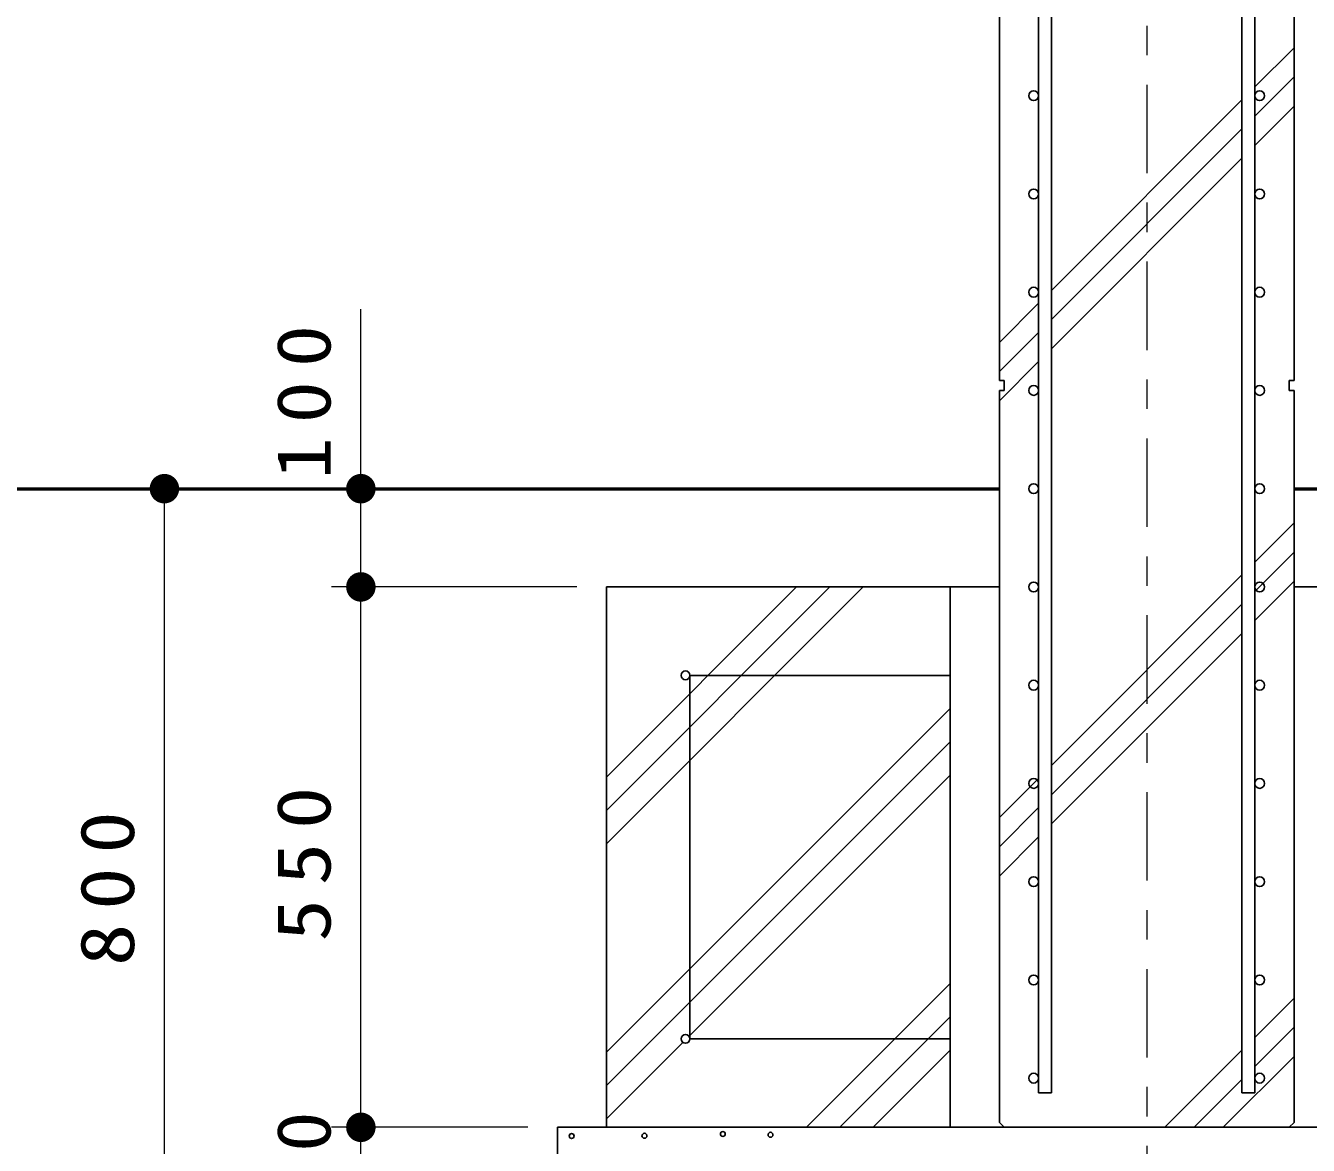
# Model space of a CAD drawing. Units: millimetres on the paper, scale 1:30. Extents: x -365 to 10, y -38 to 257.
# Drawn here: x -137.79 to -94.26, y 95.7 to 133.69 of the extents above; entities that cross this region are included whole.
import ezdxf

# ---------------------------------------------------------------- set-up
doc = ezdxf.new("R2010")
doc.units = ezdxf.units.MM
doc.linetypes.add('USER2', pattern=[6, 3, -1, 1, -1])
doc.layers.add('LY_1', color=7, linetype='Continuous', lineweight=25)
doc.styles.add('ＭＳ ゴシック', font='')
doc.styles.get('ＭＳ ゴシック').set_extended_font_data('MS Gothic')

# ---------------------------------------------------------------- blocks, each defined once
blk = doc.blocks.new('filled_dot')
at = {"color": 0, "linetype": 'Continuous', "lineweight": -2, "const_width": 1.25}
blk.add_lwpolyline([(-0.625, 0, 1), (0.625, 0, 1)], format="xyb", close=True, dxfattribs=at)

msp = doc.modelspace()

# ---------------------------------------------------------------- linework, layer by layer
at = {"layer": 'LY_1', "linetype": 'USER2', "lineweight": 13}
msp.add_line((-99.749, 221.682), (-99.749, 89.39), dxfattribs=at)
at = {"layer": 'LY_1'}
for p, q in [((-103.416, 195.144), (-103.416, 97.478)), ((-102.983, 195.144), (-102.983, 97.478)), ((-96.516, 195.144), (-96.516, 97.478)), ((-96.083, 195.144), (-96.083, 97.478)), ((-104.749, 194.31), (-104.749, 121.645)), ((-94.749, 194.31), (-94.749, 121.645)), ((-104.583, 121.645), (-104.749, 121.645)), ((-104.583, 121.645), (-104.583, 121.311)), ((-94.916, 121.645), (-94.916, 121.311)), ((-94.916, 121.645), (-94.749, 121.645)), ((-104.749, 121.311), (-104.749, 96.478)), ((-104.583, 121.311), (-104.749, 121.311)), ((-94.916, 121.311), (-94.749, 121.311)), ((-94.749, 121.311), (-94.749, 96.478)), ((-118.082, 114.645), (-104.749, 114.645)), ((-118.082, 114.645), (-118.082, 96.311)), ((-106.416, 114.645), (-106.416, 96.311)), ((-94.749, 114.645), (-81.416, 114.645)), ((-115.249, 111.645), (-115.249, 99.311)), ((-115.249, 111.645), (-106.416, 111.645)), ((-115.249, 99.311), (-106.416, 99.311)), ((-102.983, 97.478), (-103.416, 97.478)), ((-96.516, 97.478), (-96.083, 97.478)), ((-119.749, 96.311), (-79.75, 96.311)), ((-119.749, 96.311), (-119.749, 91.311)), ((-104.749, 96.478), (-104.583, 96.311)), ((-104.749, 96.311), (-94.749, 96.311)), ((-94.916, 96.311), (-104.583, 96.311)), ((-94.916, 96.311), (-94.749, 96.478))]:
    msp.add_line(p, q, dxfattribs=at)
at = {"layer": 'LY_1', "lineweight": 13}
for p, q in [((-96.083, 131.606), (-94.749, 132.939)), ((-96.083, 130.616), (-94.749, 131.949)), ((-102.983, 124.706), (-96.516, 131.172)), ((-96.083, 129.626), (-94.749, 130.959)), ((-102.983, 123.716), (-96.516, 130.182)), ((-102.983, 122.726), (-96.516, 129.192)), ((-126.416, 114.645), (-126.416, 124.064)), ((-104.749, 122.939), (-103.416, 124.272)), ((-104.749, 121.949), (-103.416, 123.282)), ((-104.749, 120.959), (-103.416, 122.292)), ((-120.749, 117.978), (-134.083, 117.978)), ((-133.083, 91.311), (-133.083, 117.978)), ((-96.083, 115.484), (-94.749, 116.817)), ((-96.083, 114.494), (-94.749, 115.827)), ((-102.983, 108.584), (-96.516, 115.05)), ((-119.082, 114.645), (-127.416, 114.645)), ((-126.416, 96.311), (-126.416, 114.645)), ((-118.082, 108.192), (-111.629, 114.645)), ((-118.082, 107.06), (-110.498, 114.645)), ((-118.082, 105.929), (-109.367, 114.645)), ((-96.083, 113.504), (-94.749, 114.837)), ((-102.983, 107.594), (-96.516, 114.06)), ((-102.983, 106.604), (-96.516, 113.07)), ((-118.082, 98.858), (-106.416, 110.524)), ((-118.082, 97.727), (-106.416, 109.393)), ((-115.278, 99.4), (-106.416, 108.262)), ((-104.749, 106.817), (-103.416, 108.15)), ((-104.749, 105.827), (-103.416, 107.16)), ((-104.749, 104.837), (-103.416, 106.17)), ((-111.295, 96.311), (-106.416, 101.191)), ((-96.083, 99.362), (-94.749, 100.695)), ((-110.164, 96.311), (-106.416, 100.059)), ((-96.083, 98.372), (-94.749, 99.705)), ((-118.082, 96.595), (-115.488, 99.19)), ((-109.032, 96.311), (-106.416, 98.928)), ((-99.133, 96.311), (-96.516, 98.928)), ((-97.153, 96.311), (-94.749, 98.715)), ((-98.143, 96.311), (-96.516, 97.938)), ((-120.749, 96.311), (-127.416, 96.311)), ((-126.416, 94.645), (-126.416, 96.311))]:
    msp.add_line(p, q, dxfattribs=at)
at = {"layer": 'LY_1', "lineweight": 50}
for p, q in [((-149.749, 117.978), (-104.749, 117.978)), ((-94.749, 117.978), (-49.749, 117.978))]:
    msp.add_line(p, q, dxfattribs=at)
at = {"layer": 'LY_1'}
for centre, radius in [((-103.583, 131.311), 0.167), ((-95.916, 131.311), 0.167), ((-103.583, 127.978), 0.167), ((-95.916, 127.978), 0.167), ((-103.583, 124.644), 0.167), ((-95.916, 124.644), 0.167), ((-103.583, 121.311), 0.167), ((-95.916, 121.311), 0.167), ((-103.583, 117.978), 0.167), ((-95.916, 117.978), 0.167), ((-103.583, 114.645), 0.167), ((-95.916, 114.645), 0.167), ((-115.399, 111.645), 0.15), ((-103.583, 111.311), 0.167), ((-95.916, 111.311), 0.167), ((-103.583, 107.978), 0.167), ((-95.916, 107.978), 0.167), ((-103.583, 104.645), 0.167), ((-95.916, 104.645), 0.167), ((-103.583, 101.311), 0.167), ((-95.916, 101.311), 0.167), ((-115.399, 99.311), 0.15), ((-103.583, 97.978), 0.167), ((-95.916, 97.978), 0.167), ((-119.263, 96.015), 0.0833), ((-116.794, 96.024), 0.0833), ((-114.132, 96.085), 0.0833), ((-112.515, 96.059), 0.0833)]:
    msp.add_circle(centre, radius, dxfattribs=at)

# ---------------------------------------------------------------- block references
at = {"layer": 'LY_1', "lineweight": 13, "xscale": 0.4, "yscale": 0.4}
for p, rotation in [((-133.083, 117.978), 270), ((-126.416, 117.978), 270), ((-126.416, 114.645), 90), ((-126.416, 114.645), 270), ((-126.416, 96.311), 90), ((-126.416, 96.311), 270)]:
    msp.add_blockref('filled_dot', p, dxfattribs=dict(at, rotation=rotation))

# ---------------------------------------------------------------- texts
at = {"layer": 'LY_1', "char_height": 1.833, "attachment_point": 8, "rotation": 90, "style": 'ＭＳ ゴシック'}
for s, insert in [('\\T1.33;\\W1.15;100', (-127.416, 121.147)), ('\\T1.33;\\W1.15;550', (-127.416, 105.478)), ('\\T1.33;\\W1.15;800', (-134.083, 104.645)), ('\\T1.34;\\W1.1;50', (-127.416, 95.478))]:
    msp.add_mtext(s, dxfattribs=dict(at, insert=insert))

doc.saveas('drawing.dxf')
